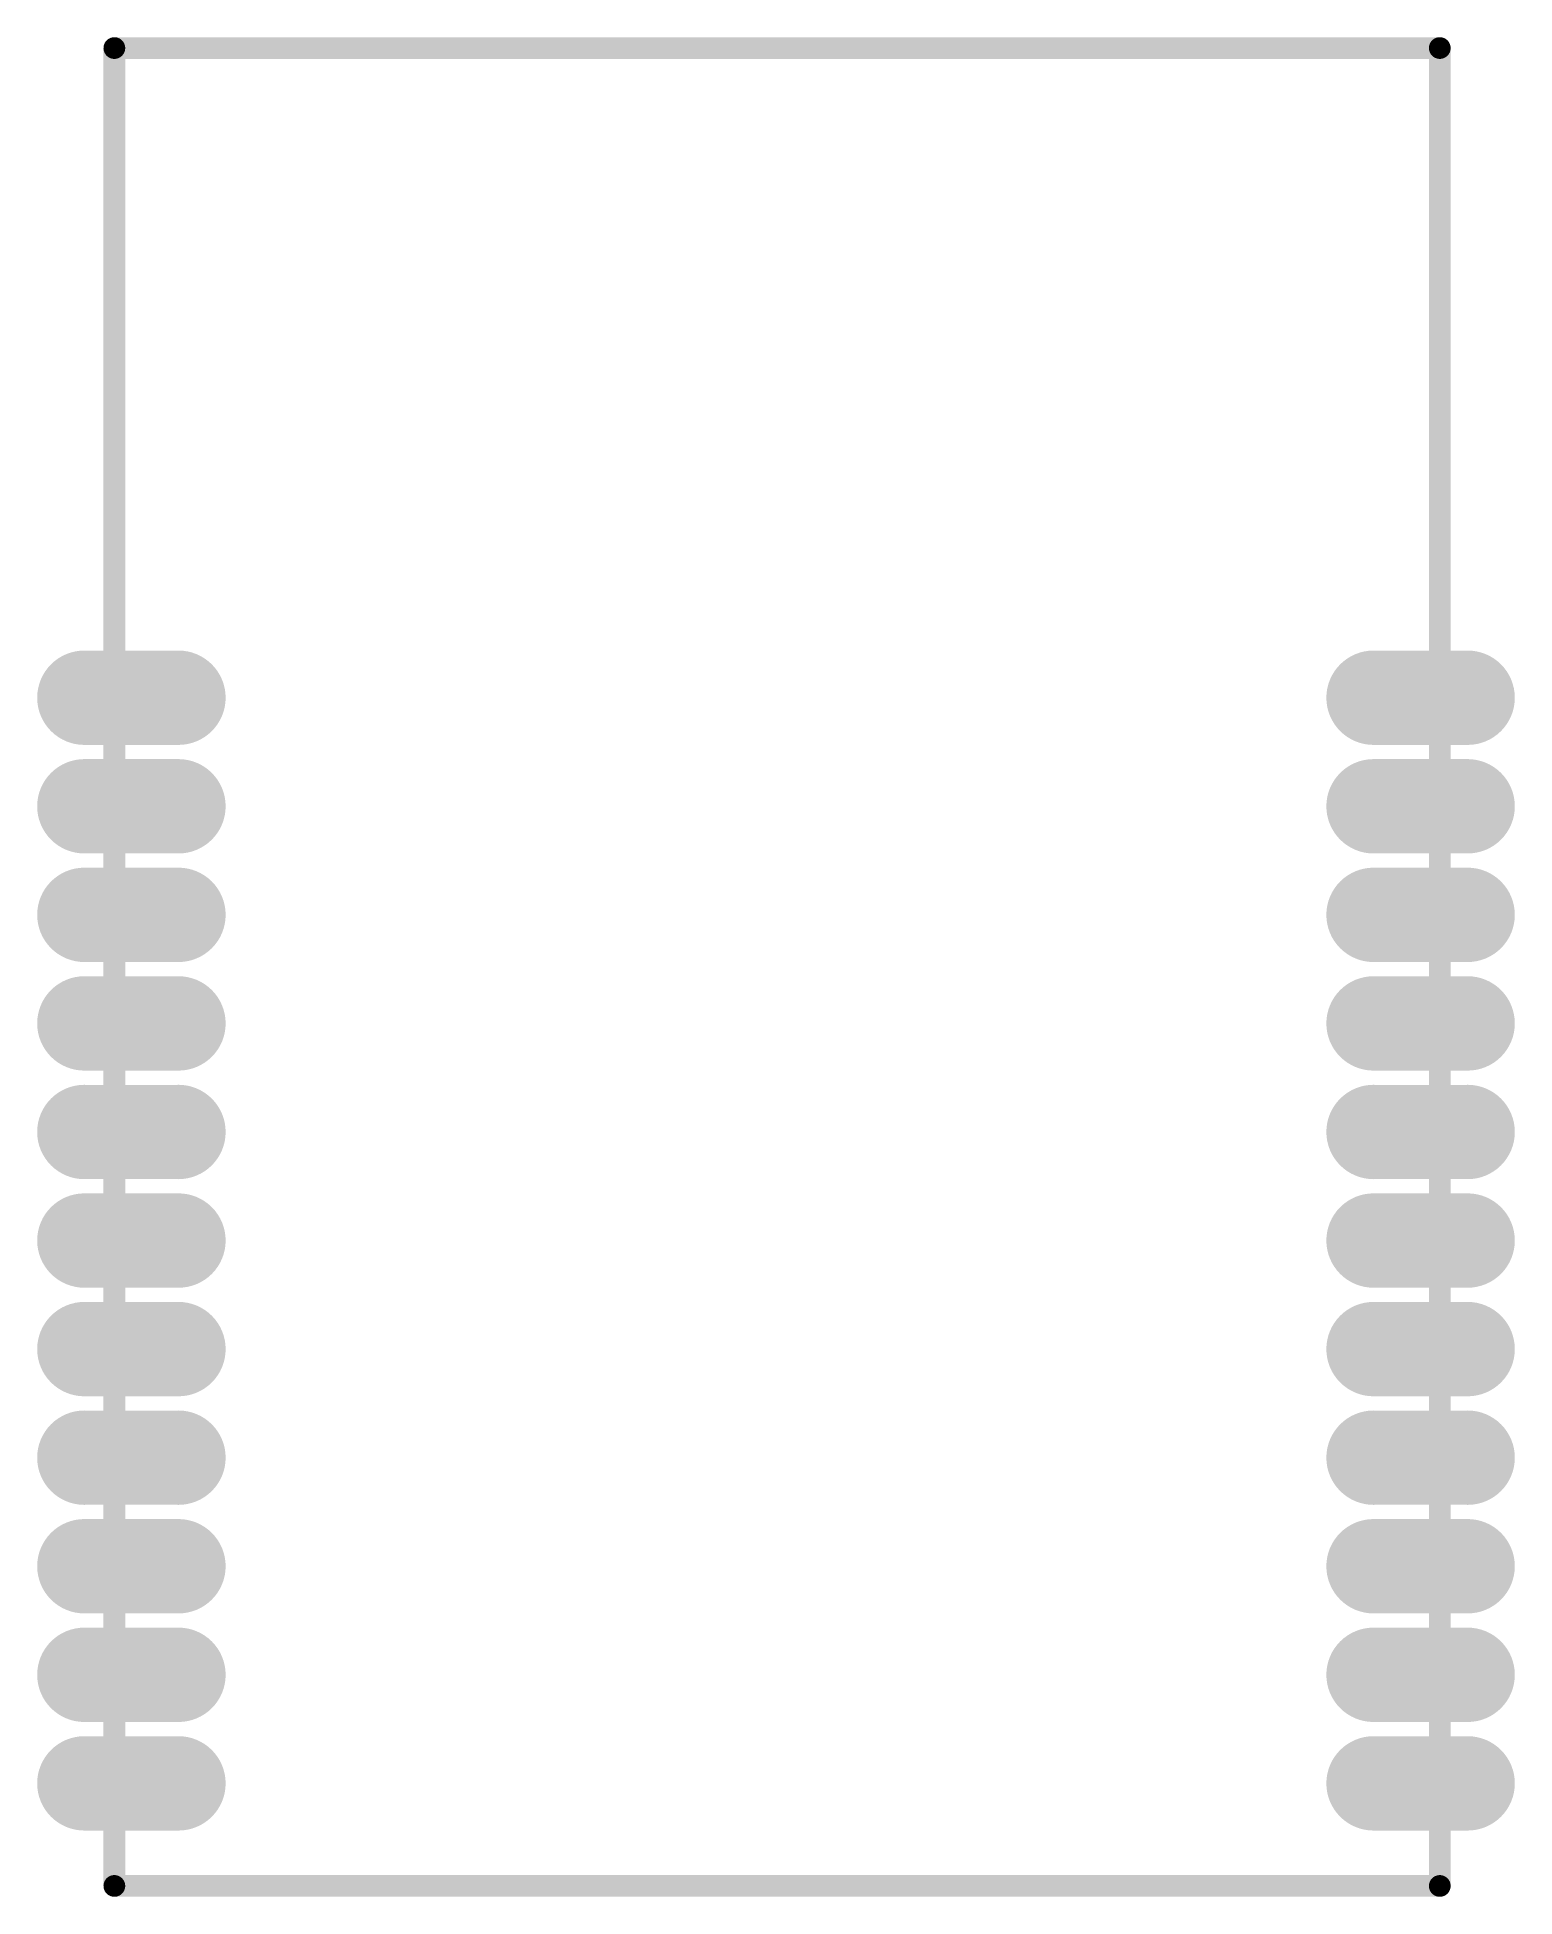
# Model space of a CAD drawing. Header units: millimetres. Extents: x -1.1 to 16.2, y -1.3 to 20.4.
import ezdxf

# ---------------------------------------------------------------- set-up
doc = ezdxf.new("R2010")
doc.units = ezdxf.units.MM
for name, color, linetype in [('TopLayer', 1, 'Continuous'), ('TopOverlay', 2, 'Continuous'), ('TopPaste', 8, 'Continuous'), ('TopSolder', 216, 'Continuous')]:
    doc.layers.add(name, color=color, linetype=linetype)

msp = doc.modelspace()

# ---------------------------------------------------------------- linework, layer by layer
at = {"layer": 'TopLayer', "const_width": 0.9}
for points in [[(0.55, 12.7), (-0.55, 12.7)], [(15.625, 12.7), (14.525, 12.7)], [(0.55, 11.43), (-0.55, 11.43)], [(15.625, 11.43), (14.525, 11.43)], [(0.55, 10.16), (-0.55, 10.16)], [(15.625, 10.16), (14.525, 10.16)], [(0.55, 8.89), (-0.55, 8.89)], [(15.625, 8.89), (14.525, 8.89)], [(0.55, 7.62), (-0.55, 7.62)], [(15.625, 7.62), (14.525, 7.62)], [(0.55, 6.35), (-0.55, 6.35)], [(15.625, 6.35), (14.525, 6.35)], [(0.55, 5.08), (-0.55, 5.08)], [(15.625, 5.08), (14.525, 5.08)], [(0.55, 3.81), (-0.55, 3.81)], [(15.625, 3.81), (14.525, 3.81)], [(0.55, 2.54), (-0.55, 2.54)], [(15.625, 2.54), (14.525, 2.54)], [(0.55, 1.27), (-0.55, 1.27)], [(15.625, 1.27), (14.525, 1.27)], [(0.55, 0), (-0.55, 0)], [(15.625, 0), (14.525, 0)]]:
    msp.add_lwpolyline(points, dxfattribs=at)
at = {"layer": 'TopLayer', "const_width": 0.45}
for points in [[(-0.775, 12.7, 1), (-0.325, 12.7, 1)], [(0.325, 12.7, 1), (0.775, 12.7, 1)], [(14.3, 12.7, 1), (14.75, 12.7, 1)], [(15.4, 12.7, 1), (15.85, 12.7, 1)], [(-0.775, 11.43, 1), (-0.325, 11.43, 1)], [(0.325, 11.43, 1), (0.775, 11.43, 1)], [(14.3, 11.43, 1), (14.75, 11.43, 1)], [(15.4, 11.43, 1), (15.85, 11.43, 1)], [(-0.775, 10.16, 1), (-0.325, 10.16, 1)], [(0.325, 10.16, 1), (0.775, 10.16, 1)], [(14.3, 10.16, 1), (14.75, 10.16, 1)], [(15.4, 10.16, 1), (15.85, 10.16, 1)], [(-0.775, 8.89, 1), (-0.325, 8.89, 1)], [(0.325, 8.89, 1), (0.775, 8.89, 1)], [(14.3, 8.89, 1), (14.75, 8.89, 1)], [(15.4, 8.89, 1), (15.85, 8.89, 1)], [(-0.775, 7.62, 1), (-0.325, 7.62, 1)], [(0.325, 7.62, 1), (0.775, 7.62, 1)], [(14.3, 7.62, 1), (14.75, 7.62, 1)], [(15.4, 7.62, 1), (15.85, 7.62, 1)], [(-0.775, 6.35, 1), (-0.325, 6.35, 1)], [(0.325, 6.35, 1), (0.775, 6.35, 1)], [(14.3, 6.35, 1), (14.75, 6.35, 1)], [(15.4, 6.35, 1), (15.85, 6.35, 1)], [(-0.775, 5.08, 1), (-0.325, 5.08, 1)], [(0.325, 5.08, 1), (0.775, 5.08, 1)], [(14.3, 5.08, 1), (14.75, 5.08, 1)], [(15.4, 5.08, 1), (15.85, 5.08, 1)], [(-0.775, 3.81, 1), (-0.325, 3.81, 1)], [(0.325, 3.81, 1), (0.775, 3.81, 1)], [(14.3, 3.81, 1), (14.75, 3.81, 1)], [(15.4, 3.81, 1), (15.85, 3.81, 1)], [(-0.775, 2.54, 1), (-0.325, 2.54, 1)], [(0.325, 2.54, 1), (0.775, 2.54, 1)], [(14.3, 2.54, 1), (14.75, 2.54, 1)], [(15.4, 2.54, 1), (15.85, 2.54, 1)], [(-0.775, 1.27, 1), (-0.325, 1.27, 1)], [(0.325, 1.27, 1), (0.775, 1.27, 1)], [(14.3, 1.27, 1), (14.75, 1.27, 1)], [(15.4, 1.27, 1), (15.85, 1.27, 1)], [(-0.775, 0, 1), (-0.325, 0, 1)], [(0.325, 0, 1), (0.775, 0, 1)], [(14.3, 0, 1), (14.75, 0, 1)], [(15.4, 0, 1), (15.85, 0, 1)]]:
    msp.add_lwpolyline(points, format="xyb", close=True, dxfattribs=at)
at = {"layer": 'TopOverlay', "const_width": 0.254}
for points in [[(-0.2, 20.3), (15.3, 20.3)], [(-0.2, -1.2), (-0.2, 20.3)], [(15.3, -1.2), (15.3, 20.3)], [(-0.2, -1.2), (15.3, -1.2)]]:
    msp.add_lwpolyline(points, dxfattribs=at)
at = {"layer": 'TopOverlay', "const_width": 0.127}
for points in [[(-0.263, 20.3, 1), (-0.136, 20.3, 1)], [(-0.263, 20.3, 1), (-0.136, 20.3, 1)], [(15.236, 20.3, 1), (15.363, 20.3, 1)], [(15.236, 20.3, 1), (15.363, 20.3, 1)], [(-0.263, -1.2, 1), (-0.136, -1.2, 1)], [(-0.263, -1.2, 1), (-0.136, -1.2, 1)], [(15.236, -1.2, 1), (15.363, -1.2, 1)], [(15.236, -1.2, 1), (15.363, -1.2, 1)]]:
    msp.add_lwpolyline(points, format="xyb", close=True, dxfattribs=at)
at = {"layer": 'TopPaste', "const_width": 0.9}
for points in [[(0.55, 12.7), (-0.55, 12.7)], [(15.625, 12.7), (14.525, 12.7)], [(0.55, 11.43), (-0.55, 11.43)], [(15.625, 11.43), (14.525, 11.43)], [(0.55, 10.16), (-0.55, 10.16)], [(15.625, 10.16), (14.525, 10.16)], [(0.55, 8.89), (-0.55, 8.89)], [(15.625, 8.89), (14.525, 8.89)], [(0.55, 7.62), (-0.55, 7.62)], [(15.625, 7.62), (14.525, 7.62)], [(0.55, 6.35), (-0.55, 6.35)], [(15.625, 6.35), (14.525, 6.35)], [(0.55, 5.08), (-0.55, 5.08)], [(15.625, 5.08), (14.525, 5.08)], [(0.55, 3.81), (-0.55, 3.81)], [(15.625, 3.81), (14.525, 3.81)], [(0.55, 2.54), (-0.55, 2.54)], [(15.625, 2.54), (14.525, 2.54)], [(0.55, 1.27), (-0.55, 1.27)], [(15.625, 1.27), (14.525, 1.27)], [(0.55, 0), (-0.55, 0)], [(15.625, 0), (14.525, 0)]]:
    msp.add_lwpolyline(points, dxfattribs=at)
at = {"layer": 'TopPaste', "const_width": 0.45}
for points in [[(-0.775, 12.7, 1), (-0.325, 12.7, 1)], [(0.325, 12.7, 1), (0.775, 12.7, 1)], [(14.3, 12.7, 1), (14.75, 12.7, 1)], [(15.4, 12.7, 1), (15.85, 12.7, 1)], [(-0.775, 11.43, 1), (-0.325, 11.43, 1)], [(0.325, 11.43, 1), (0.775, 11.43, 1)], [(14.3, 11.43, 1), (14.75, 11.43, 1)], [(15.4, 11.43, 1), (15.85, 11.43, 1)], [(-0.775, 10.16, 1), (-0.325, 10.16, 1)], [(0.325, 10.16, 1), (0.775, 10.16, 1)], [(14.3, 10.16, 1), (14.75, 10.16, 1)], [(15.4, 10.16, 1), (15.85, 10.16, 1)], [(-0.775, 8.89, 1), (-0.325, 8.89, 1)], [(0.325, 8.89, 1), (0.775, 8.89, 1)], [(14.3, 8.89, 1), (14.75, 8.89, 1)], [(15.4, 8.89, 1), (15.85, 8.89, 1)], [(-0.775, 7.62, 1), (-0.325, 7.62, 1)], [(0.325, 7.62, 1), (0.775, 7.62, 1)], [(14.3, 7.62, 1), (14.75, 7.62, 1)], [(15.4, 7.62, 1), (15.85, 7.62, 1)], [(-0.775, 6.35, 1), (-0.325, 6.35, 1)], [(0.325, 6.35, 1), (0.775, 6.35, 1)], [(14.3, 6.35, 1), (14.75, 6.35, 1)], [(15.4, 6.35, 1), (15.85, 6.35, 1)], [(-0.775, 5.08, 1), (-0.325, 5.08, 1)], [(0.325, 5.08, 1), (0.775, 5.08, 1)], [(14.3, 5.08, 1), (14.75, 5.08, 1)], [(15.4, 5.08, 1), (15.85, 5.08, 1)], [(-0.775, 3.81, 1), (-0.325, 3.81, 1)], [(0.325, 3.81, 1), (0.775, 3.81, 1)], [(14.3, 3.81, 1), (14.75, 3.81, 1)], [(15.4, 3.81, 1), (15.85, 3.81, 1)], [(-0.775, 2.54, 1), (-0.325, 2.54, 1)], [(0.325, 2.54, 1), (0.775, 2.54, 1)], [(14.3, 2.54, 1), (14.75, 2.54, 1)], [(15.4, 2.54, 1), (15.85, 2.54, 1)], [(-0.775, 1.27, 1), (-0.325, 1.27, 1)], [(0.325, 1.27, 1), (0.775, 1.27, 1)], [(14.3, 1.27, 1), (14.75, 1.27, 1)], [(15.4, 1.27, 1), (15.85, 1.27, 1)], [(-0.775, 0, 1), (-0.325, 0, 1)], [(0.325, 0, 1), (0.775, 0, 1)], [(14.3, 0, 1), (14.75, 0, 1)], [(15.4, 0, 1), (15.85, 0, 1)]]:
    msp.add_lwpolyline(points, format="xyb", close=True, dxfattribs=at)
at = {"layer": 'TopSolder', "const_width": 1.103}
for points in [[(0.55, 12.7), (-0.55, 12.7)], [(15.625, 12.7), (14.525, 12.7)], [(0.55, 11.43), (-0.55, 11.43)], [(15.625, 11.43), (14.525, 11.43)], [(0.55, 10.16), (-0.55, 10.16)], [(15.625, 10.16), (14.525, 10.16)], [(0.55, 8.89), (-0.55, 8.89)], [(15.625, 8.89), (14.525, 8.89)], [(0.55, 7.62), (-0.55, 7.62)], [(15.625, 7.62), (14.525, 7.62)], [(0.55, 6.35), (-0.55, 6.35)], [(15.625, 6.35), (14.525, 6.35)], [(0.55, 5.08), (-0.55, 5.08)], [(15.625, 5.08), (14.525, 5.08)], [(0.55, 3.81), (-0.55, 3.81)], [(15.625, 3.81), (14.525, 3.81)], [(0.55, 2.54), (-0.55, 2.54)], [(15.625, 2.54), (14.525, 2.54)], [(0.55, 1.27), (-0.55, 1.27)], [(15.625, 1.27), (14.525, 1.27)], [(0.55, 0), (-0.55, 0)], [(15.625, 0), (14.525, 0)]]:
    msp.add_lwpolyline(points, dxfattribs=at)
at = {"layer": 'TopSolder', "const_width": 0.552}
for points in [[(-0.826, 12.7, 1), (-0.274, 12.7, 1)], [(0.274, 12.7, 1), (0.826, 12.7, 1)], [(14.249, 12.7, 1), (14.801, 12.7, 1)], [(15.349, 12.7, 1), (15.901, 12.7, 1)], [(-0.826, 11.43, 1), (-0.274, 11.43, 1)], [(0.274, 11.43, 1), (0.826, 11.43, 1)], [(14.249, 11.43, 1), (14.801, 11.43, 1)], [(15.349, 11.43, 1), (15.901, 11.43, 1)], [(-0.826, 10.16, 1), (-0.274, 10.16, 1)], [(0.274, 10.16, 1), (0.826, 10.16, 1)], [(14.249, 10.16, 1), (14.801, 10.16, 1)], [(15.349, 10.16, 1), (15.901, 10.16, 1)], [(-0.826, 8.89, 1), (-0.274, 8.89, 1)], [(0.274, 8.89, 1), (0.826, 8.89, 1)], [(14.249, 8.89, 1), (14.801, 8.89, 1)], [(15.349, 8.89, 1), (15.901, 8.89, 1)], [(-0.826, 7.62, 1), (-0.274, 7.62, 1)], [(0.274, 7.62, 1), (0.826, 7.62, 1)], [(14.249, 7.62, 1), (14.801, 7.62, 1)], [(15.349, 7.62, 1), (15.901, 7.62, 1)], [(-0.826, 6.35, 1), (-0.274, 6.35, 1)], [(0.274, 6.35, 1), (0.826, 6.35, 1)], [(14.249, 6.35, 1), (14.801, 6.35, 1)], [(15.349, 6.35, 1), (15.901, 6.35, 1)], [(-0.826, 5.08, 1), (-0.274, 5.08, 1)], [(0.274, 5.08, 1), (0.826, 5.08, 1)], [(14.249, 5.08, 1), (14.801, 5.08, 1)], [(15.349, 5.08, 1), (15.901, 5.08, 1)], [(-0.826, 3.81, 1), (-0.274, 3.81, 1)], [(0.274, 3.81, 1), (0.826, 3.81, 1)], [(14.249, 3.81, 1), (14.801, 3.81, 1)], [(15.349, 3.81, 1), (15.901, 3.81, 1)], [(-0.826, 2.54, 1), (-0.274, 2.54, 1)], [(0.274, 2.54, 1), (0.826, 2.54, 1)], [(14.249, 2.54, 1), (14.801, 2.54, 1)], [(15.349, 2.54, 1), (15.901, 2.54, 1)], [(-0.826, 1.27, 1), (-0.274, 1.27, 1)], [(0.274, 1.27, 1), (0.826, 1.27, 1)], [(14.249, 1.27, 1), (14.801, 1.27, 1)], [(15.349, 1.27, 1), (15.901, 1.27, 1)], [(-0.826, 0, 1), (-0.274, 0, 1)], [(0.274, 0, 1), (0.826, 0, 1)], [(14.249, 0, 1), (14.801, 0, 1)], [(15.349, 0, 1), (15.901, 0, 1)]]:
    msp.add_lwpolyline(points, format="xyb", close=True, dxfattribs=at)

doc.saveas('drawing.dxf')
